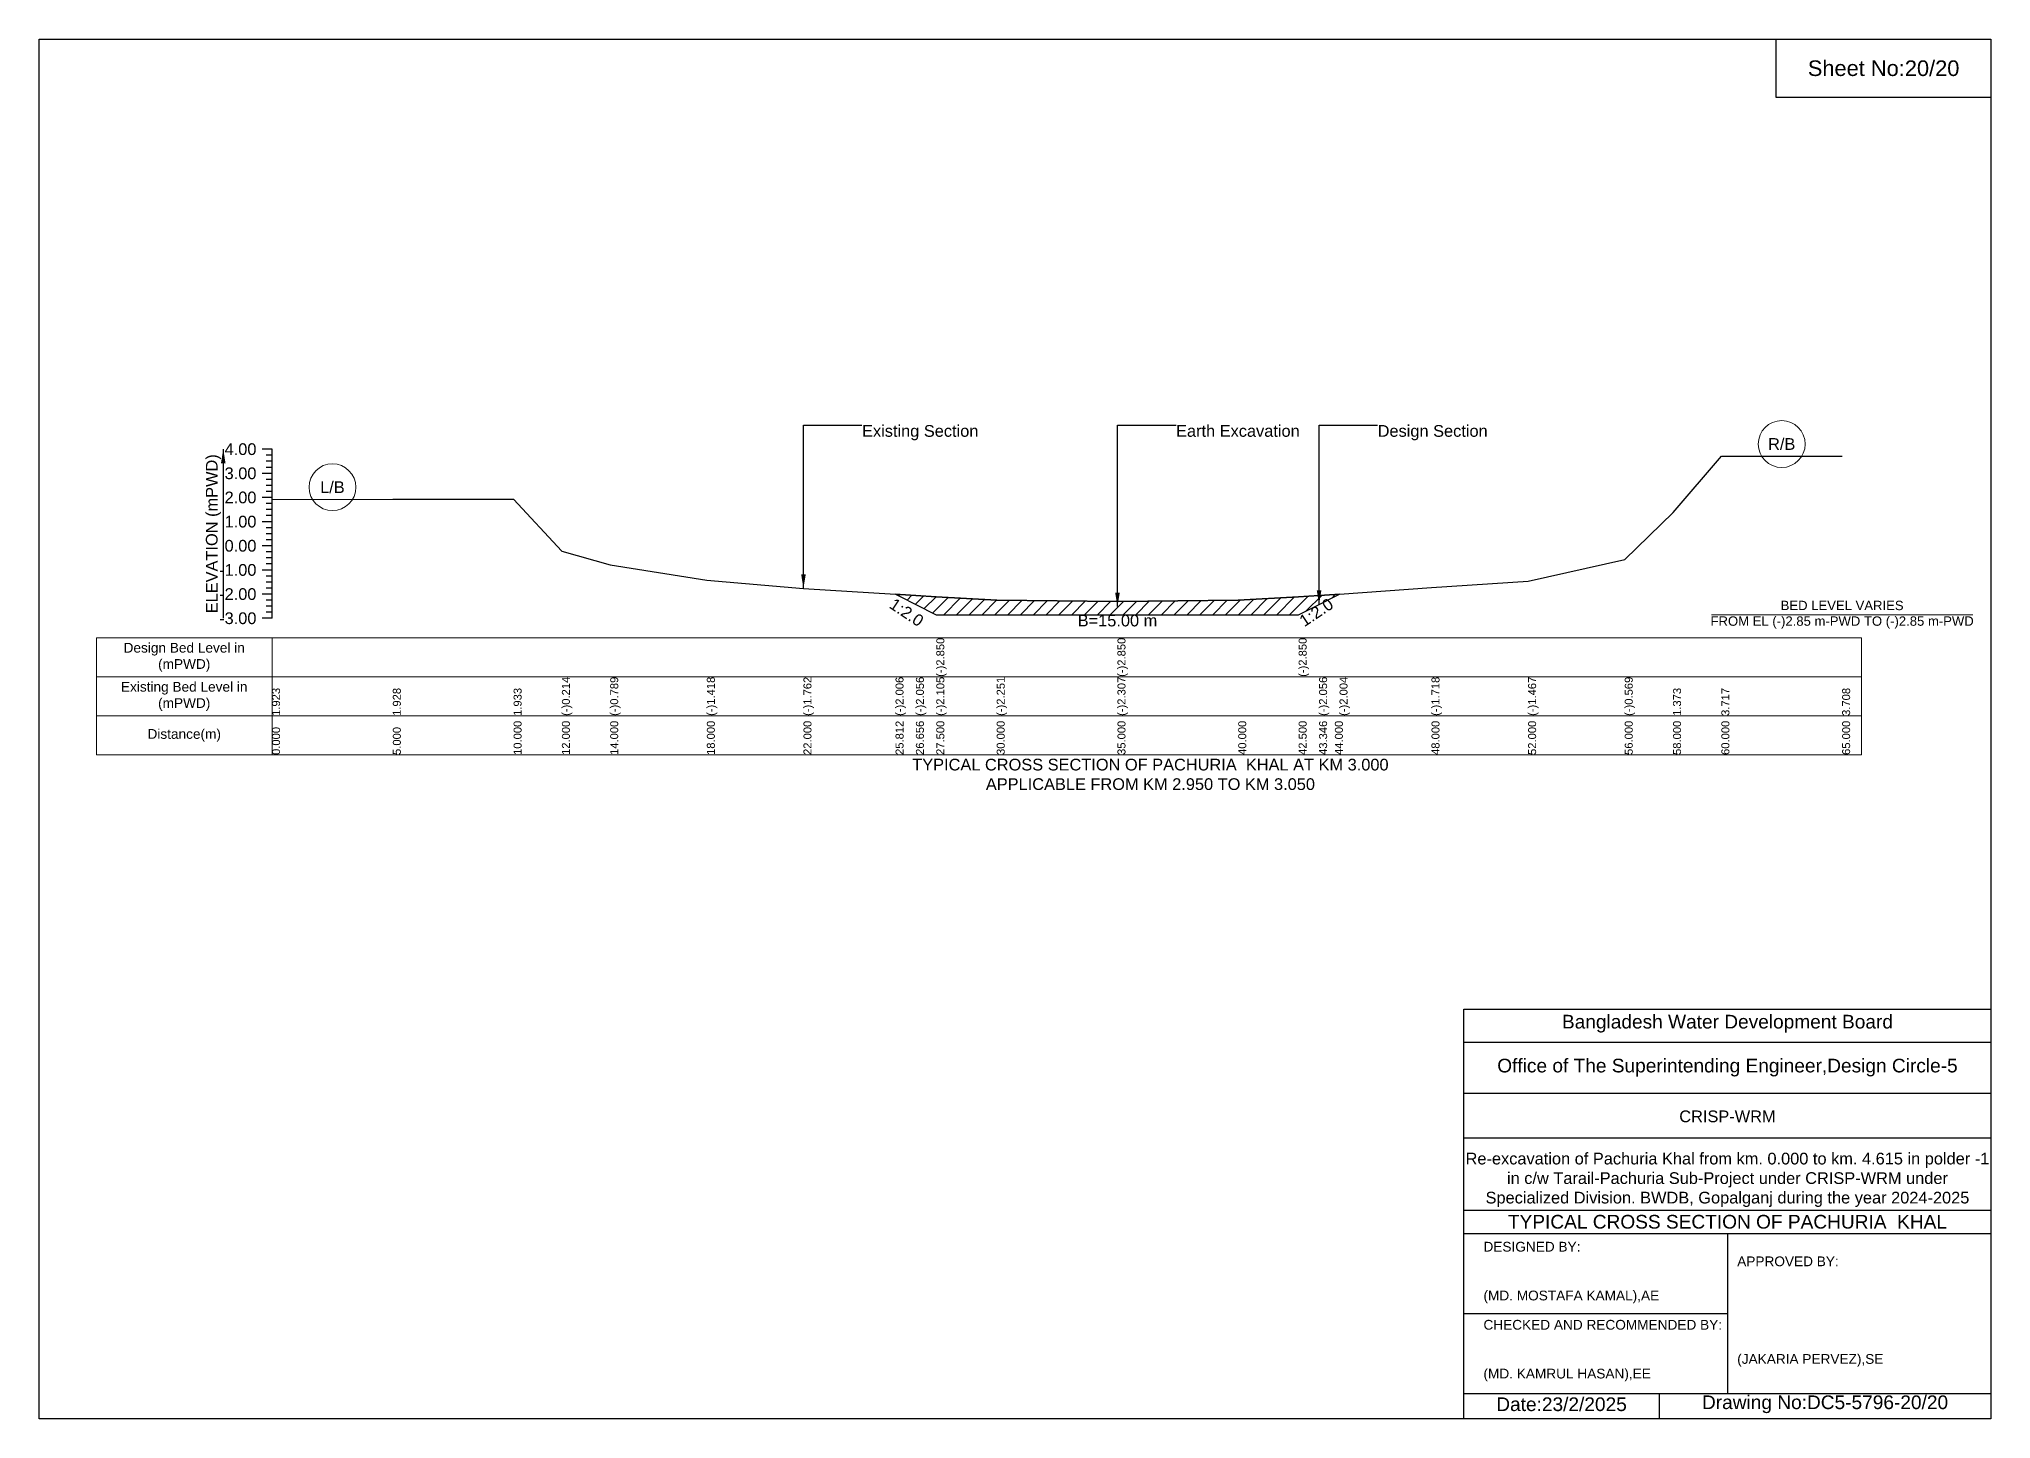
# Model space of a CAD drawing. Header units: inches. Extents: x 91000 to 388000, y -12099 to 0.
# Drawn here: x 290000 to 298000, y -5656 to 0 of the extents above; entities that cross this region are included whole.
import ezdxf

# ---------------------------------------------------------------- set-up
doc = ezdxf.new("R2010")
doc.units = ezdxf.units.IN
doc.header["$LTSCALE"] = 7
doc.header["$MEASUREMENT"] = 0
for name, color, linetype, lineweight in [('Cross section Data Border', 7, 'Continuous', 9), ('Cross Section Labels', 7, 'Continuous', 9), ('Existing_Bed_Level for Xsection', 7, 'Continuous', 25)]:
    doc.layers.add(name, color=color, linetype=linetype, lineweight=lineweight)
doc.styles.get("Standard").update_dxf_attribs({"font": 'arial.ttf'})
doc.dimstyles.get("Standard").update_dxf_attribs({"dimtxt": 0.18, "dimasz": 0.18, "dimexe": 0.18, "dimexo": 0.0625, "dimgap": 0.09, "dimtad": 0, "dimtih": 1, "dimtoh": 1, "dimdec": 4, "dimzin": 0, "dimdsep": 46, "dimtxsty": 'Standard', "dimcen": 0.09, "dimadec": 0, "dimazin": 0, "dimtfac": 1, "dimtdec": 4, "dimtofl": 0, "dimtmove": 0, "dimatfit": 3, "dimfxl": 1, "dimtolj": 1, "dimtzin": 0, "dimarcsym": 0})

msp = doc.modelspace()

# ---------------------------------------------------------------- hatches: boundary and pattern name
at = {"layer": 'Existing_Bed_Level for Xsection'}
h = msp.add_hatch(dxfattribs=at)
h.set_pattern_fill('ANSI31', color=256, scale=297, style=0)
h.set_pattern_definition([(45, (154.98, -1109.662), (-26.2513393, 26.2513393), [])])
h.paths.add_polyline_path([(293510.4, -2275.9), (293529, -2285.2), (293593.9, -2317.6), (293677.5, -2359.4), (293925, -2359.4), (294420, -2359.4), (294915, -2359.4), (295162.5, -2359.4), (295246.3, -2317.5), (295311, -2285.2), (295330.1, -2275.6), (295311, -2277.1), (295246.3, -2280.8), (295162.5, -2285.7), (294915, -2300.1), (294420, -2305.7), (293925, -2300.1), (293677.5, -2285.7), (293593.9, -2280.8), (293529, -2277.1)])

# ---------------------------------------------------------------- linework, layer by layer
for points in [[(290000, 0), (298000, 0), (298000, -5656), (290000, -5656)], [(297120, 0), (298000, 0), (298000, -240), (297120, -240)]]:
    msp.add_lwpolyline(points, close=True)
for points in [[(295840, -5656), (295840, -3976), (298000, -3976)], [(295840, -4112), (298000, -4112)], [(295840, -4320), (298000, -4320)], [(295840, -4504), (298000, -4504)], [(295840, -4800), (298000, -4800)], [(295840, -4896), (298000, -4896)], [(296920, -4896), (296920, -5552)], [(295840, -5224), (296920, -5224)], [(295840, -5552), (298000, -5552)], [(296640, -5552), (296640, -5656)]]:
    msp.add_lwpolyline(points)
at = {"layer": 'Cross section Data Border'}
msp.add_lwpolyline([(290235, -2454.3), (297470, -2454.3), (297470, -2934.3), (290235, -2934.3)], close=True, dxfattribs=at)
for points in [[(290955, -2454.3), (290955, -2934.3)], [(290235, -2614.3), (297470, -2614.3)], [(290235, -2774.3), (297470, -2774.3)]]:
    msp.add_lwpolyline(points, dxfattribs=at)
at = {"layer": 'Cross Section Labels'}
msp.add_lwpolyline([(296854.2, -2359.4), (297925.8, -2359.4)], dxfattribs=at)
for centre in [(297142.5, -1660.2), (291202.5, -1837.1)]:
    msp.add_circle(centre, 96, dxfattribs=at)
at = {"layer": 'Existing_Bed_Level for Xsection'}
for points in [[(290955, -1681.3), (290915, -1681.3)], [(290955, -1706), (290931, -1706)], [(290955, -1730.8), (290931, -1730.8)], [(290955, -1755.5), (290931, -1755.5)], [(290955, -2374.3), (290955, -2275.3), (290955, -2176.3), (290955, -2077.3), (290955, -1978.3), (290955, -1879.3), (290955, -1780.3), (290955, -1681.3)], [(290955, -1886.9), (291450, -1886.4), (291945, -1885.9), (292143, -2098.5), (292341, -2155.4), (292737, -2217.7), (293133, -2251.7), (293510.4, -2275.9), (293529, -2277.1), (293593.9, -2280.8), (293677.5, -2285.7), (293677.5, -2285.7), (293925, -2300.1), (294420, -2305.7), (294420, -2305.7), (294915, -2300.1), (295162.5, -2285.7), (295162.5, -2285.7), (295246.3, -2280.8), (295311, -2277.1), (295330.1, -2275.6), (295707, -2247.4), (296103, -2222.5), (296499, -2133.6), (296697, -1941.3), (296895, -1709.3), (297390, -1710.2)], [(290955, -1780.3), (290915, -1780.3)], [(290955, -1805), (290931, -1805)], [(290955, -1829.8), (290931, -1829.8)], [(290955, -1879.3), (290915, -1879.3)], [(290955, -1854.5), (290931, -1854.5)], [(290955, -1904), (290931, -1904)], [(290955, -1978.3), (290915, -1978.3)], [(290955, -1928.8), (290931, -1928.8)], [(290955, -1953.5), (290931, -1953.5)], [(290955, -2077.3), (290915, -2077.3)], [(290955, -2003), (290931, -2003)], [(290955, -2027.8), (290931, -2027.8)], [(290955, -2052.5), (290931, -2052.5)], [(290955, -2102), (290931, -2102)], [(290955, -2126.8), (290931, -2126.8)], [(290955, -2151.5), (290931, -2151.5)], [(290955, -2176.3), (290915, -2176.3)], [(290955, -2201), (290931, -2201)], [(290955, -2225.8), (290931, -2225.8)], [(290955, -2275.3), (290915, -2275.3)], [(290955, -2250.5), (290931, -2250.5)], [(290955, -2300), (290931, -2300)], [(290955, -2374.3), (290915, -2374.3)], [(290955, -2324.8), (290931, -2324.8)], [(290955, -2349.5), (290931, -2349.5)]]:
    msp.add_lwpolyline(points, dxfattribs=at)
msp.add_lwpolyline([(293510.4, -2275.9), (293529, -2285.2), (293593.9, -2317.6), (293677.5, -2359.4), (293677.5, -2359.4), (293925, -2359.4), (294420, -2359.4), (294420, -2359.4), (294915, -2359.4), (295162.5, -2359.4), (295162.5, -2359.4), (295246.3, -2317.5), (295311, -2285.2), (295330.1, -2275.6), (295311, -2277.1), (295246.3, -2280.8), (295162.5, -2285.7), (295162.5, -2285.7), (294915, -2300.1), (294420, -2305.7), (294420, -2305.7), (293925, -2300.1), (293677.5, -2285.7), (293677.5, -2285.7), (293593.9, -2280.8), (293529, -2277.1)], close=True, dxfattribs=at)

# ---------------------------------------------------------------- texts
at = {"attachment_point": 5}
for s, insert, char_height in [('Sheet No:20/20', (297560, -120), 64), ('Bangladesh Water Development Board', (296920, -4036), 56), ('Office of The Superintending Engineer,Design Circle-5', (296920, -4216), 56)]:
    msp.add_mtext(s, dxfattribs=dict(at, insert=insert, char_height=char_height))
for s, insert, char_height, width, attachment_point in [('CRISP-WRM', (296920, -4416), 48, 2240, 5), ('Re-excavation of Pachuria Khal from km. 0.000 to km. 4.615 in polder -1  in c/w Tarail-Pachuria Sub-Project under CRISP-WRM under Specialized Division. BWDB, Gopalganj during the year 2024-2025', (296920, -4676), 48, 2160, 5), ('TYPICAL CROSS SECTION OF PACHURIA  KHAL', (296920, -4848), 56, 2240, 5), ('DESIGNED BY:^J^J^J(MD. MOSTAFA KAMAL),AE', (295920, -5056), 40, 1120, 4), ('APPROVED BY:^J^J^J^J^J^J(JAKARIA PERVEZ),SE', (296960, -5216), 40, 1120, 4), ('CHECKED AND RECOMMENDED BY:^J^J^J(MD. KAMRUL HASAN),EE', (295920, -5376), 40, 1120, 4), ('Date:23/2/2025 ', (296240, -5596), 56, 1120, 5), ('Drawing No:DC5-5796-20/20', (297320, -5596), 56, 1760, 5)]:
    msp.add_mtext(s, dxfattribs=dict(insert=insert, char_height=char_height, width=width, attachment_point=attachment_point))
at = {"layer": 'Cross section Data Border', "char_height": 40, "width": 640, "attachment_point": 5}
for s, insert in [('Design Bed Level in (mPWD)', (290595, -2534.3)), ('Existing Bed Level in (mPWD)', (290595, -2694.3)), ('Distance(m)', (290595, -2854.3))]:
    msp.add_mtext(s, dxfattribs=dict(at, insert=insert))
at = {"layer": 'Cross Section Labels'}
for s, insert, char_height, attachment_point in [('Existing Section', (293373, -1582.3), 48, 1), ('Earth Excavation', (294660, -1582.3), 48, 1), ('Design Section', (295486.3, -1582.3), 48, 1), ('R/B', (297142.5, -1660.2), 48, 5), ('L/B', (291202.5, -1837.1), 48, 5), ('BED LEVEL VARIES ^JFROM EL (-)2.85 m-PWD TO (-)2.85 m-PWD', (297390, -2359.4), 38.4, 5), ('B=15.00 m', (294420, -2359.4), 48, 2), ('TYPICAL CROSS SECTION OF PACHURIA  KHAL AT KM 3.000^JAPPLICABLE FROM KM 2.950 TO KM 3.050', (294555, -3014.3), 48, 5)]:
    msp.add_mtext(s, dxfattribs=dict(at, insert=insert, char_height=char_height, attachment_point=attachment_point))
at = {"layer": 'Cross Section Labels', "char_height": 48, "attachment_point": 2}
for insert, rotation in [((293569.2, -2330), 326.30993), ((295221.5, -2329.9), 33.69007)]:
    msp.add_mtext('1:2.0', dxfattribs=dict(at, insert=insert, rotation=rotation))
at = {"layer": 'Existing_Bed_Level for Xsection', "char_height": 48, "attachment_point": 6}
for s, insert in [('4.00', (290891, -1681.3)), ('3.00', (290891, -1780.3)), ('2.00', (290891, -1879.3)), ('1.00', (290891, -1978.3)), ('0.00', (290891, -2077.3)), ('-1.00', (290891, -2176.3)), ('-2.00', (290891, -2275.3)), ('-3.00', (290891, -2374.3))]:
    msp.add_mtext(s, dxfattribs=dict(at, insert=insert))
at = {"layer": 'Existing_Bed_Level for Xsection', "rotation": 90}
for s, insert, char_height, attachment_point in [('ELEVATION (mPWD)', (290715, -2027.8), 48, 5), ('(-)2.850', (293677.5, -2614.3), 32.8, 1), ('(-)2.850', (294420, -2614.3), 32.8, 1), ('(-)2.850', (295162.5, -2614.3), 32.8, 1), ('(-)0.214', (292143, -2774.3), 32.8, 1), ('(-)0.789', (292341, -2774.3), 32.8, 1), ('(-)1.418', (292737, -2774.3), 32.8, 1), ('(-)1.762', (293133, -2774.3), 32.8, 1), ('(-)2.006', (293510.4, -2774.3), 32.8, 1), ('(-)2.056', (293593.9, -2774.3), 32.8, 1), ('(-)2.105', (293677.5, -2774.3), 32.8, 1), ('(-)2.251', (293925, -2774.3), 32.8, 1), ('(-)2.307', (294420, -2774.3), 32.8, 1), ('(-)2.056', (295246.3, -2774.3), 32.8, 1), ('(-)2.004', (295330.1, -2774.3), 32.8, 1), ('(-)1.718', (295707, -2774.3), 32.8, 1), ('(-)1.467', (296103, -2774.3), 32.8, 1), ('(-)0.569', (296499, -2774.3), 32.8, 1), ('1.923', (290955, -2774.3), 32.8, 1), ('1.928', (291450, -2774.3), 32.8, 1), ('1.933', (291945, -2774.3), 32.8, 1), ('1.373', (296697, -2774.3), 32.8, 1), ('3.717', (296895, -2774.3), 32.8, 1), ('3.708', (297390, -2774.3), 32.8, 1), ('10.000', (291945, -2934.3), 32.8, 1), ('12.000', (292143, -2934.3), 32.8, 1), ('14.000', (292341, -2934.3), 32.8, 1), ('18.000', (292737, -2934.3), 32.8, 1), ('22.000', (293133, -2934.3), 32.8, 1), ('25.812', (293510.4, -2934.3), 32.8, 1), ('26.656', (293593.9, -2934.3), 32.8, 1), ('27.500', (293677.5, -2934.3), 32.8, 1), ('30.000', (293925, -2934.3), 32.8, 1), ('35.000', (294420, -2934.3), 32.8, 1), ('40.000', (294915, -2934.3), 32.8, 1), ('42.500', (295162.5, -2934.3), 32.8, 1), ('43.346', (295246.3, -2934.3), 32.8, 1), ('44.000', (295311, -2934.3), 32.8, 1), ('48.000', (295707, -2934.3), 32.8, 1), ('52.000', (296103, -2934.3), 32.8, 1), ('56.000', (296499, -2934.3), 32.8, 1), ('58.000', (296697, -2934.3), 32.8, 1), ('60.000', (296895, -2934.3), 32.8, 1), ('65.000', (297390, -2934.3), 32.8, 1), ('0.000', (290955, -2934.3), 32.8, 1), ('5.000', (291450, -2934.3), 32.8, 1)]:
    msp.add_mtext(s, dxfattribs=dict(at, insert=insert, char_height=char_height, attachment_point=attachment_point))

# ---------------------------------------------------------------- leaders
at = {"layer": 'Cross Section Labels', "annotation_type": 0, "has_hookline": 1, "hookline_direction": 0}
for points, text_width in [([(293133, -2251.7), (293133, -1582.3), (293372.9, -1582.3)], 467.2), ([(294420, -2326.5), (294420, -1582.3), (294659.9, -1582.3)], 497), ([(295246.3, -2317.5), (295246.3, -1582.3), (295486.2, -1582.3)], 441.2)]:
    msp.add_leader(points, dimstyle='Standard', override={"dimasz": 57.6}, dxfattribs=dict(at, text_width=text_width))
at = {"layer": 'Existing_Bed_Level for Xsection'}
msp.add_leader([(290755, -1681.3), (290755, -2374.3)], dimstyle='Standard', override={"dimasz": 57.6}, dxfattribs=at)

doc.saveas('drawing.dxf')
